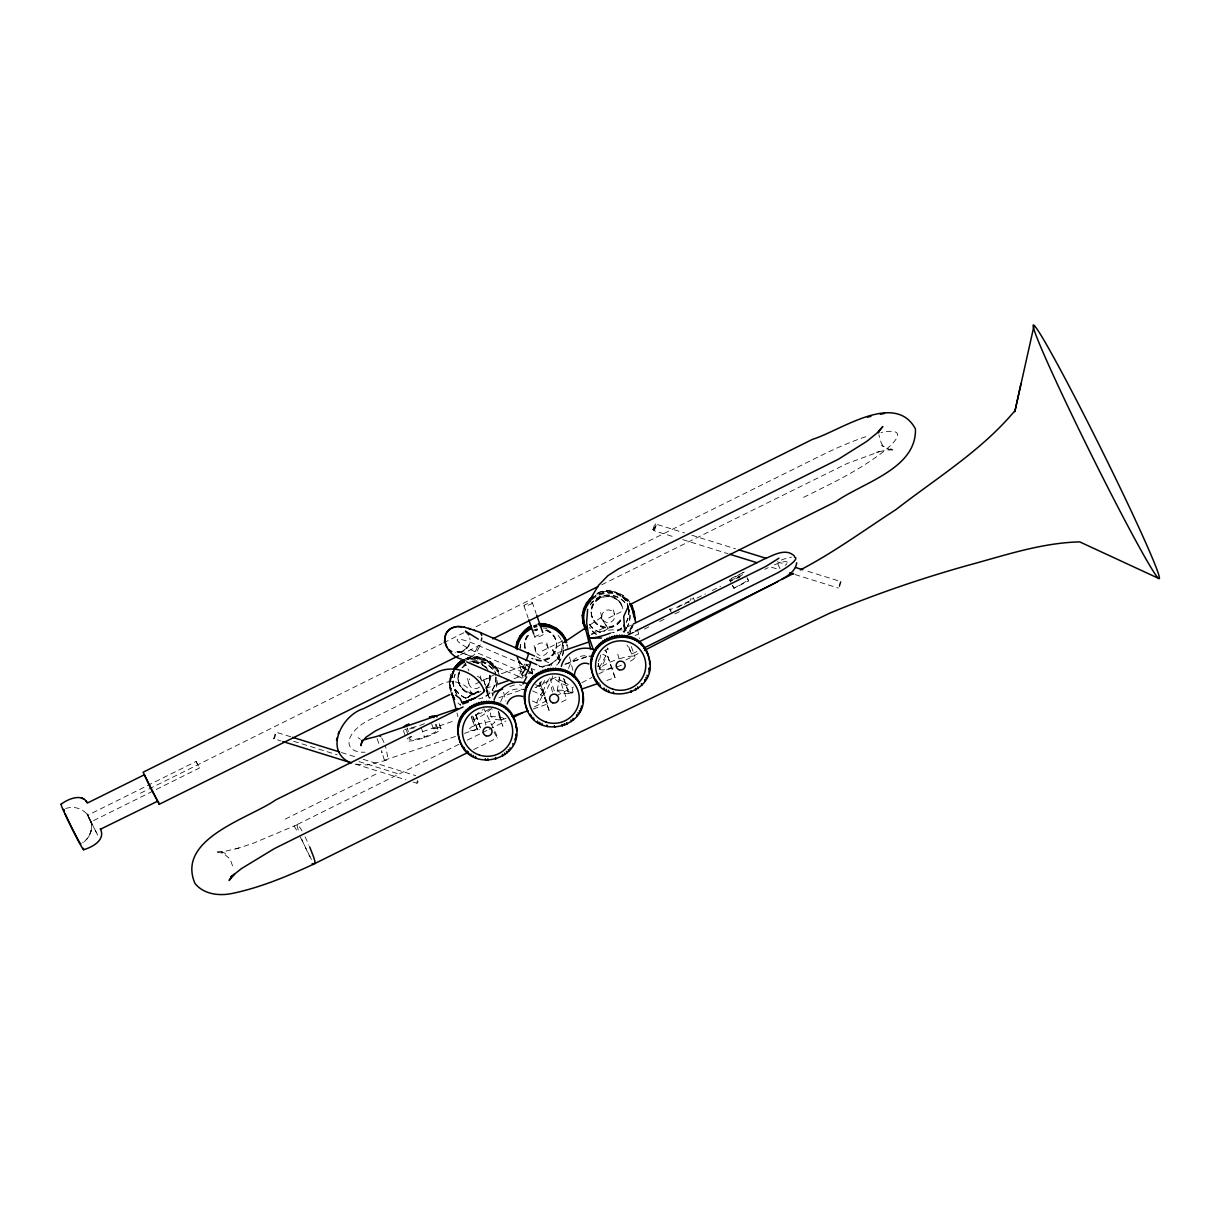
<?xml version="1.0" encoding="UTF-8"?>
<svg xmlns="http://www.w3.org/2000/svg" width="1220" height="1220" viewBox="0 0 1220 1220"><rect width="100%" height="100%" fill="white"/><g stroke="black" fill="none" stroke-linecap="round" stroke-linejoin="round"><path stroke-width="0.75" stroke-dasharray="5 3.75" d="M458.445 681.644C460.291 689.773 469.136 695.37 477.249 693.372C465.476 696.559 454.114 683.2 459.284 672.083M490.013 675.834L488.93 683.947L486.17 688.187L489.647 681.827L490.013 676.749M653.63 529.938L652.868 529.693L656.177 525.393L653.707 530.593L673.623 536.785M600.667 654.942L598.013 666.852L598.639 659.837M557.235 690.581L559.446 677.542M571.86 693.356L573.064 686.28M652.868 529.693L654.423 525.118A7.579 1.006 -72.7 0 1 655.292 523.899L684.572 532.957M655.414 525.164L655.46 523.899M90.31 820.313L91.408 822.86L90.219 820.709M89.045 818.391L87.672 815.28L196.115 761.463L198.433 765.84L199.394 768.036L90.936 821.914L89.35 819.047M90.936 821.914L90.631 821.014M91.18 830.362L88.724 836.737L84.424 841.693M196.115 761.539L199.394 768.036M636.901 651.526L631.838 654.042L628.346 646.066M490.547 716.475C523.959 717.878 482.236 726.449 492.117 709.201M449.204 680.79L449.799 688.705L449.204 680.79L452.269 671.213M449.509 681.98L450.988 675.392L454.145 669.399M656.177 525.393L654.728 529.358A7.579 1.006 -72.7 0 1 653.859 530.593L653.707 530.593M417.316 780.404L416.996 783.24A7.579 1.006 -72.7 0 0 417.865 782.005L418.551 780.449M559.797 660.859L552.538 650.077L563.503 642.65M608.139 628.513L600.942 617.61L608.139 628.513L601.902 632.692M459.742 671.29L458.049 678.305L458.644 682.392M465.491 654.057L519.872 676.978L521.458 675.026A12.764 1.449 -67 0 0 525.271 667.538L526.582 664.473M477.554 647.256L474.687 652.624M468.77 645.487L469.059 644.922C466.787 650.29 460.855 653.615 455.091 652.624M627.919 633.424L633.165 624.823L630.466 632.067L625.982 637.16M467.306 647.698L461.968 651.419L457.637 651.907M498.279 711.748L501.313 719.968L506.636 718.138M533.231 708.972L547.475 704.032L540.048 681.98M563.442 678.274L568.916 693.524L563.838 677.954M615.033 677.618L605.715 650.397L615.033 677.618L604.403 681.294M469.38 696.346C463.676 700.554 477.615 690.047 480.711 690.566M591.441 598.822C602.573 588.818 622.169 590.693 630.221 603.595M590.022 624.914L600.942 617.61M465.903 698.145L480.07 690.825M491.858 724.939L494.923 722.042L490.196 721.447L480.451 723.506L471.393 727.029L468.327 729.941L473.055 730.536L479.323 729.408M489.937 708.85L485.011 711.443A13.557 2.516 -18.3 0 1 474.87 714.92M469.517 695.766L478.286 691.45M469.624 695.705L472.536 694.134M556.442 695.796L573.385 687.058M581.848 682.682L592.005 677.436M598.791 673.943L614.026 666.074M625.89 659.944L639.448 652.959M140.392 793.244L147.208 789.859M148.916 789.02L442.006 643.596M443.714 642.757L464.149 632.616M476.075 626.699L820.526 455.792A81.862 14.838 -26.8 0 1 868.503 435.86M460.352 654.896L482.495 643.901M601.719 584.746L846.939 463.615L879.361 451.659L875.914 452.422L891.256 449.036L887.108 449.966L894.519 449.89L889.868 449.57L881.724 445.361L884.439 447.389L881.45 443.745L878.888 434.808M803.644 497.318L827.922 485.27A81.862 14.838 -26.8 0 0 891.302 444.72A81.862 14.838 -26.8 0 0 880.977 432.52M475.617 684.024L480.436 681.629M482.037 680.836L496.509 673.654M542.168 651.007L563.061 640.637M608.704 617.991L621.559 611.601M626.089 627.614L631.99 624.686M731.146 578.524L744.261 572.012L745.283 574.01M747.341 578.097L748.577 580.933L733.83 588.254L729.697 580.049L744.261 572.012M730.368 580.75L743.499 574.239M696.955 598.09L705.389 593.911M712.129 590.556L720.562 586.378M740.357 576.45L730.521 581.33L729.697 580.049M628.559 634.583L633.607 632.067M634.263 632.189L629.84 634.385L628.757 632.295M644.419 629.078L649.513 626.546M659.684 621.499L664.778 618.967M674.95 613.919L680.043 611.403M764.833 569.328L768.219 567.651M635.117 635.605L638.075 634.141M733.83 588.254L748.394 580.186M536.007 687.104L556.259 677.054M285.236 819.123L378.032 773.083M458.903 744.322L294.035 826.123A21.441 0.869 63.6 0 1 297.878 832.543M467.306 740.159L480.756 733.479M482.434 732.656L487.481 730.155M489.159 729.316L505.964 720.974M534.543 706.792L547.978 700.127M473.634 749.583L497.47 737.764M297.253 824.689L253.119 843.31L235.124 849.166L238.739 848.083L225.06 851.27L215.543 851.941L225.883 853.603L221.659 851.911L230.061 858.941L233.752 869.235M591.502 634.4L598.334 632.158A17.995 3.325 -8.8 0 1 612.089 629.84L622.749 629.932M629.916 602.405C623.161 591.624 608.002 588.299 596.809 593.835L597.098 595.024M533.491 625.753L536.708 624.64M533.78 626.928L537.013 625.829M738.298 577.975L739.122 578.021M560.087 660.081L557.662 652.715L562.984 650.885M485.453 685.625L483.593 679.875L494.237 676.2M501.328 673.76L529.709 663.985M485.728 688.4L496.372 684.74M514.108 678.625L526.537 674.34M528.306 673.73L531.859 672.51L532.271 673.562M565.455 663.878L590.297 655.308M604.479 650.428L608.033 649.208L607.591 647.698M564.921 664.458L589.748 655.887M486.551 688.782L487.832 692.243L493.154 690.413M509.731 686.631L515.038 684.786M498.843 697.733L523.685 689.163M422.638 731.68L455.639 720.303M436.516 727.684A18.071 3.34 -19.2 0 1 436.15 732.64A18.071 3.34 -19.2 0 1 412.772 740.708A18.071 3.34 -19.2 0 1 410.179 736.773L413.092 735.767A15.021 2.776 -19.2 0 0 414.175 739.534A15.021 2.776 -19.2 0 0 434.198 732.64A15.021 2.776 -19.2 0 0 433.359 728.782L436.516 727.684L435.357 724.375M568.916 693.524L574.239 691.679M384.346 760.243L455.563 736.438M464.423 733.372L480.39 727.867L475.632 713.41M464.24 659.547C477.035 653.401 494.359 659.41 499.361 672.921C493.399 660.279 477.096 654.759 464.546 660.721M561.612 702.034L566.766 699.411L558.897 676.764M65.697 808.57C73.291 805.718 82.457 808.311 87.413 814.746M459.574 652.014C466.62 650.611 471.042 644.633 469.822 638.029M472.948 662.353L480.253 663.36L486.841 668.301M841.022 581.635L840.854 581.62A7.579 1.006 -72.7 0 0 839.985 582.855L838.659 588.086A7.579 1.006 -72.7 0 0 839.528 586.866L841.022 581.635L804.636 570.304M290.756 736.758L276.101 732.244A7.579 1.006 -72.7 0 0 275.232 733.479L273.738 738.71L280.981 740.967M273.738 738.71L273.905 738.71A7.579 1.006 -72.7 0 0 274.774 737.49L276.269 732.259M459.955 651.983L456.875 651.77L466.574 654.454M473.939 662.201L481.991 664.183L487.298 669.078M356.072 764.193L367.159 764.94L387.197 760.06L387.762 757.559L386.313 749.37A13.191 2.806 72.3 0 0 385.337 746.167M470.524 656.04L473.055 655.811L476.242 652.502A12.764 4.422 -68.5 0 0 480.421 643.916M459.299 652.182L462.593 653.081M691.847 535.214L735.507 548.802M777.353 561.825L784.628 564.082M682.682 539.606L727.974 553.697M771.467 567.224L776.896 568.916M795.013 574.559L838.491 588.086M341.463 752.542L355.965 757.056M363.209 759.313L415.73 775.645M293.654 741.287L337.238 754.845M359.031 761.631L398.986 774.059M355.249 764.071L405.97 779.854M413.214 782.096L416.828 783.225M543.098 690.932C524.554 719.998 556.183 687.577 535.153 687.302M522.8 664.442L475.556 644.358A24.354 3.553 24.7 0 0 457.164 640.164A24.354 3.553 24.7 0 0 477.752 653.066L523.243 672.403M525.271 667.538L523.38 666.745A12.78 1.525 -64.6 0 0 524.813 663.726M519.598 684.71L521.58 685.548M532.378 700.936L537.349 703.208M536.251 656.787L550.952 663.771M538.554 665.464L543.464 667.797M517.524 675.971L522.419 678.305M535.488 684.511L540.399 686.845M532.652 690.916L542.458 695.568M602.665 654.24L605.989 655.948M358.146 737.703L360.418 739.335M552.584 649.955L559.644 660.249M525.118 670.359L518.454 661.438L524.813 669.17M458.064 703.025L460.58 705.282L460.275 704.092M631.838 654.042L626.988 645.06M87.672 815.28L88.343 816.394M780.037 568.566L777.857 564.265M486.978 693.905L490.15 698.541A21.838 21.457 -14.1 0 0 492.575 695.629M381.311 751.886L382.104 752.679L381.829 751.124A353.861 70.806 -20.2 0 0 381.601 750.513M494.085 732.29L495.778 735.294A21.03 0.839 63.6 0 0 496.616 735.065L483.913 708.744M311.558 859.52L309.529 855.891A21.655 2.15 65.9 0 1 302.651 841.388L301.294 838.094M381.784 738.069L382.988 740.311A13.191 2.806 72.3 0 1 384.193 743.071M88.724 817.11L86.94 813.801L88.633 817.553M89.807 819.947L90.28 820.801M88.374 816.302L89.136 817.934M746.93 577.655L748.577 580.933M732.595 585.417L733.647 587.506M694.744 600.85L693.189 597.785A13.069 2.364 -26.8 0 1 690.184 601.155M669.795 609.39L671.336 612.455M622.825 608.75A15.967 15.677 -14.1 0 0 600.118 597.968L597.571 592.935A21.701 21.319 -14.1 0 1 628.452 607.591M464.012 661.072L468.983 670.909M91.424 822.783L97.768 835.334L90.981 821.716A19.383 19.047 -14.1 0 1 82.701 842.669M88.938 817.415L89.578 818.788M88.816 818.071L89.472 819.26M89.456 818.544L90.6 820.831M89.914 819.459L90.356 820.419M608.033 649.208L607.606 648.155M557.662 652.715L560.59 660.935M483.593 679.875L486.002 687.241M480.39 727.867L475.708 714.874M547.429 704.077L539.743 682.239M493.017 695.385L491.98 692.731L492.773 695.568M377.102 738.634L379.862 746.411M486.536 690.52L489.174 698.663M532.667 672.891L531.569 669.734M471.393 717.39L474.488 725.9L471.332 716.125M498.66 714.615L502.884 726.281L499.041 714.295M473.192 716.811L477.95 731.1L472.582 716.064M631.335 646.569L635.056 657.26M598.105 663.421L599.966 668.758M532.438 602.893A4.499 0.839 -19.2 0 1 526.232 605.791A4.499 0.839 -19.2 0 1 525.881 604.388A4.499 0.839 -19.2 0 1 532.438 602.893L536.068 613.34M549.793 677.954L554.642 691.892M523.929 605.821L528.184 618.006M533.628 633.683L534.848 637.16M516.243 655.094L518.744 662.628M439.23 723.658L440.969 728.63M436.165 724.314L437.904 729.285M431.621 723.795L433.359 728.782M421.144 727.364L424.682 737.551M407.282 728.462L408.441 731.786M406.031 729.118L408.349 735.751M403.408 730.429L405.711 737.063M531.539 668.987L532.637 672.189M485.972 686.494L487.832 692.243M488.122 695.034L489.144 698.069M487.588 694.165L486.566 691.13M498.629 711.458L501.359 719.922M382.973 755.546L384.62 760.883M449.509 687.531L451.354 693.524M532.286 674.019L531.859 672.616M637.48 629.444L639.783 638.639M628.025 599.63L628.315 600.819M622.886 595.253L623.176 596.443M630.16 630.877L630.466 632.067M616.756 592.356L617.061 593.53M610.061 591.105L610.366 592.295M613.385 609.924L614.651 614.971A6.512 6.39 -14.1 0 1 606.203 622.368A6.512 6.39 -14.1 0 1 603.991 611.51A6.512 6.39 -14.1 0 1 614.651 614.971M603.259 591.608L603.564 592.798M617.793 654.133L619.013 659.029M600.636 612.547L601.902 617.595M567.483 644.541L568.124 650.748M566.476 644.739L566.782 645.929M569.557 656.955L573.247 671.656M546.834 642.94L548.1 647.988M551.242 687.15L553.285 695.308M534.086 645.563L535.366 650.611M522.251 666.974L522.541 668.163M517.539 656.086L523.105 678.198M503.586 692.289L505.812 701.18M495.396 666.089L495.686 667.279M490.349 661.575L490.654 662.765M484.279 658.51L484.584 659.7M477.599 657.107L477.904 658.297M480.283 675.956L481.549 681.004M470.767 657.458L471.072 658.647M484.691 720.166L486.734 728.325M467.55 678.579L468.815 683.627M450.683 674.202L450.988 675.392M450.653 687.76L450.988 689.102A25.132 24.705 -14.1 0 1 454.709 670.497M456.997 712.983L457.912 716.659M300.089 836.706A21.441 0.869 63.6 0 1 311.237 859.673M302.072 831.018A21.64 2.15 65.9 0 0 300.73 828.685L297.878 824.735A21.03 2.089 65.9 0 0 298.976 832.055M305.046 836.783A21.64 2.15 65.9 0 1 308.919 845.14M532.606 673.943A25.132 24.705 -14.1 0 1 528.245 671.701M525.637 669.765A25.132 24.705 -14.1 0 1 519.659 662.17M534.04 627.675A25.132 24.705 -14.1 0 1 537.212 626.805M632.509 625.692A25.132 24.705 -14.1 0 1 629.611 631.518M592.112 599.569A25.132 24.705 -14.1 0 1 627.553 601.49M470.661 659.822A25.132 24.705 -14.1 0 1 498.111 672.861M527.955 670.512A25.132 24.705 -14.1 0 1 519.369 660.981M536.907 625.616A25.132 24.705 -14.1 0 0 533.75 626.485A25.132 24.705 -14.1 0 1 536.876 625.463M632.204 624.503A25.132 24.705 -14.1 0 1 627.324 632.905M591.822 598.38A25.132 24.705 -14.1 0 1 629.261 602.848M451.553 691.023A25.132 24.705 -14.1 0 1 453.55 670.695A25.132 24.705 -14.1 0 0 451.507 690.871M467.199 659.501A25.132 24.705 -14.1 0 1 497.821 671.671M467.153 659.349A25.132 24.705 -14.1 0 1 499.529 676.048M496.906 685.335A21.838 21.457 -14.1 0 0 496.906 679.723L496.814 679.342A21.838 21.457 -14.1 0 1 495.991 688.629M456.875 694.378A21.838 21.457 -14.1 0 1 455.121 674.614M472.445 661.408A21.838 21.457 -14.1 0 1 492.59 669.475M495.335 690.383A21.838 21.457 -14.1 0 1 489.906 698.053M456.783 694.012A21.838 21.457 -14.1 0 1 455.029 674.248M472.353 661.042A21.838 21.457 -14.1 0 1 492.499 669.109M532.271 672.616A25.132 24.705 -14.1 0 1 527.909 670.375M526.582 669.444A25.132 24.705 -14.1 0 1 519.323 660.828M563.487 648.994A21.701 21.319 -14.1 0 0 563.076 645.288L562.984 644.922A21.701 21.319 -14.1 0 1 563.396 648.613M563.457 650.839A21.701 21.319 -14.1 0 1 562.359 656.314M559.873 661.347A21.701 21.319 -14.1 0 1 556.152 665.571M534.894 669.948A21.701 21.319 -14.1 0 1 531.432 668.484M529.816 667.538A21.701 21.319 -14.1 0 1 525.561 663.909M520.193 648.491A21.701 21.319 -14.1 0 1 520.757 644.8M558.089 635.437A21.701 21.319 -14.1 0 1 562.618 643.489M563.365 650.473A21.701 21.319 -14.1 0 1 556.061 665.205M529.724 667.172A21.701 21.319 -14.1 0 1 525.469 663.543M520.101 648.125A21.701 21.319 -14.1 0 1 520.665 644.434M543.113 627.995A21.701 21.319 -14.1 0 1 546.85 628.513M627.797 607.011A21.701 21.319 -14.1 0 1 627.4 626.729M626.424 628.33A21.701 21.319 -14.1 0 1 622.703 632.555M596.366 634.522A21.701 21.319 -14.1 0 1 589.855 627.904M590.327 604.983A21.701 21.319 -14.1 0 1 626.882 605.394M627.705 606.645A21.701 21.319 -14.1 0 1 627.309 626.363M626.333 627.949A21.701 21.319 -14.1 0 1 622.596 632.173M596.275 634.141A21.701 21.319 -14.1 0 1 589.763 627.537M590.236 604.601A21.701 21.319 -14.1 0 1 626.79 605.029M535.915 652.182A6.512 6.39 -14.1 0 1 541.573 642.909A6.512 6.39 -14.1 0 1 547.688 651.816A6.512 6.39 -14.1 0 1 536.861 653.569M479.475 687.089A6.512 6.39 -14.1 0 1 469.776 678.823M477.264 676.231A6.512 6.39 -14.1 0 1 481.015 679.433M500.612 702.064A18.514 18.193 -14.1 0 1 524.829 690.047M568.55 668.377A16.958 16.668 -14.1 0 1 591.532 656.97M539.377 666.669A21.701 21.319 -14.1 0 0 561.993 640.988L561.901 640.622A21.701 21.319 -14.1 0 1 539.27 666.303M545.843 630.45A15.967 15.677 -14.1 0 1 555.054 652.166A15.967 15.677 -14.1 0 1 531.92 658.51M525.118 648.582A15.967 15.677 -14.1 0 1 530.212 633.668M534.939 630.801A15.967 15.677 -14.1 0 1 537.608 629.993M628.834 609.802A21.701 21.319 -14.1 0 1 626.317 622.429M621.62 628.254A21.701 21.319 -14.1 0 1 613.401 632.768M600.362 632.631A21.701 21.319 -14.1 0 1 588.787 623.603M597.663 593.301A21.701 21.319 -14.1 0 1 628.544 607.972M620.568 620.934A15.967 15.677 -14.1 0 1 595.329 622.825A15.967 15.677 -14.1 0 1 600.209 598.334A15.967 15.677 -14.1 0 1 622.917 609.131M489.983 675.346A16.073 15.799 -14.1 0 1 486.597 688.324M474.366 694.195A16.073 15.799 -14.1 0 1 460.214 670.741M462.731 667.416A16.073 15.799 -14.1 0 1 466.025 664.839M474.031 662.582A16.073 15.799 -14.1 0 1 484.401 666.089M485.438 667.005A16.073 15.799 -14.1 0 1 488.015 670.222M489.83 675.087A16.073 15.784 -14.1 0 1 485.377 688.232M480.848 691.466A16.073 15.784 -14.1 0 1 458.613 672.632M463.478 665.357A16.073 15.784 -14.1 0 1 465.75 663.726M469.608 662.079A16.073 15.784 -14.1 0 1 486.978 667.965M546.85 629.81A15.967 15.677 -14.1 0 1 554.459 651.663A15.967 15.677 -14.1 0 1 531.63 657.397M524.829 647.469A15.967 15.677 -14.1 0 1 527.192 635.666M533.384 630.237A15.967 15.677 -14.1 0 1 537.318 628.88M620.294 619.821A15.967 15.677 -14.1 0 1 595.04 621.712A15.967 15.677 -14.1 0 1 599.935 597.221A15.967 15.677 -14.1 0 1 622.642 608.017M495.991 677.283A21.838 21.457 -14.1 0 1 482.541 698.175M465.842 698.297A21.838 21.457 -14.1 0 1 454.038 670.314M465.857 658.602A21.838 21.457 -14.1 0 1 495.823 675.422M495.899 676.902A21.838 21.457 -14.1 0 1 478.804 698.953M465.75 697.932A21.838 21.457 -14.1 0 1 453.306 671.701M467.55 657.58A21.838 21.457 -14.1 0 1 495.732 675.041M545.752 630.084A15.967 15.677 -14.1 0 1 554.963 651.8A15.967 15.677 -14.1 0 1 531.813 658.144M525.012 648.216A15.967 15.677 -14.1 0 1 530.12 633.302M534.833 630.42A15.967 15.677 -14.1 0 1 537.517 629.627M628.742 609.436A21.701 21.319 -14.1 0 1 626.226 622.047M621.529 627.873A21.701 21.319 -14.1 0 1 611.464 632.86M600.27 632.25A21.701 21.319 -14.1 0 1 588.68 623.237M620.477 620.568A15.967 15.677 -14.1 0 1 595.238 622.444A15.967 15.677 -14.1 0 1 600.118 597.968M472.536 694.958A22.829 22.433 -14.1 0 0 441.487 684.054L369.568 719.754A30.5 15.509 -25 0 0 349.103 741.043A30.5 15.509 -25 0 0 365.07 752.221M491.675 708.454A12.871 2.242 -34.4 0 1 474.061 719.358A12.871 2.242 -34.4 0 1 483.12 709.552M414.297 727.867A18.071 3.34 -19.2 0 1 404.72 729.392M424.423 723.719A15.021 2.776 -19.2 0 1 406.824 728.111M549.244 665.662A12.78 1.525 -64.6 0 1 550.83 666.638M544.776 680.455A12.78 1.525 -64.6 0 1 540.17 686.829A12.78 1.525 -64.6 0 1 542.366 678.976M519.949 674.08A12.764 1.449 -67 0 1 522.8 666.013M552.858 675.88A12.78 1.525 -64.6 0 1 545.66 691.481A12.78 1.525 -64.6 0 1 542.488 693.448A12.78 1.525 -64.6 0 1 549.122 678.183M523.334 673.104A12.78 1.525 -64.6 0 1 526.262 667.325M591.441 634.019A18.559 3.431 -19.2 0 1 606.935 627.126M619.607 658.708A18.559 3.431 -19.2 0 1 634.613 656.467A18.559 3.431 -19.2 0 1 627.111 662.841M621.499 665.205A18.559 3.431 -19.2 0 1 600.042 669.216A18.559 3.431 -19.2 0 1 618.082 659.196M624.869 631.365A18.819 3.477 -8.8 0 1 624.091 632.372M90.981 821.716A19.184 19.154 11.5 0 1 89.807 834.495M786.824 563.564A20.191 3.66 -26.8 0 1 785.238 565.333M774.456 564.799A20.191 3.66 -26.8 0 1 787.205 562.313M781.288 560.041A29.753 5.398 -26.8 0 1 791.521 557.159M543.251 634.491A4.499 0.839 -19.2 0 1 538.188 636.855A4.499 0.839 -19.2 0 1 534.939 636.901A4.499 0.839 -19.2 0 1 539.987 634.537M737.307 577.883A1.647 1.617 -14.1 0 1 739.595 577.411A1.647 1.617 -14.1 0 0 737.292 577.807M671.656 609.802A13.069 2.364 -26.8 0 1 670.039 608.582M676.673 607.514A13.069 2.364 -26.8 0 1 682.453 604.296M685.503 602.878A13.069 2.364 -26.8 0 1 688.385 601.704M677.954 607.285A10.721 1.937 -26.8 0 1 685.213 603.488M687.562 602.558A10.721 1.937 -26.8 0 1 689.59 601.887M690.672 598.501A10.721 1.937 -26.8 0 1 689.971 600.499M688.507 601.673A10.721 1.937 -26.8 0 1 684.298 604.312M672.312 608.673A10.721 1.937 -26.8 0 1 671.9 608.322M599.554 667.203L599.233 668.316A8.113 1.006 -63 0 0 599.63 669.139L601.795 666.15A7.198 0.884 -63 0 0 604.434 661.103L606.02 656.939A8.113 1.006 -63 0 0 605.623 656.116L599.554 667.203M462.639 667.05L462.029 667.843L465.14 665.083L462.639 667.05M549.061 710.345L539.636 683.2L549.061 710.345M558.699 690.184L557.738 690.322A8.113 1.388 9.6 0 0 557.723 691.359L561.703 692.746A7.198 1.22 9.6 0 0 567.361 693.677L571.356 693.616A8.113 1.388 9.6 0 0 571.372 692.579L567.391 691.191A7.198 1.22 9.6 0 0 561.734 690.261L558.699 690.184M563.365 681.736L561.535 680.851A7.808 1.113 26.4 0 0 556.534 680.333A7.808 1.113 26.4 0 0 568.352 686.052A7.808 1.113 26.4 0 0 563.365 681.736"/><path stroke-width="1.5" d="M458.903 737.49C448.502 700.859 507.459 686.052 515.602 723.262M458.095 733.388L458.507 735.019C453.291 702.842 504.18 690.062 514.779 720.883L514.367 719.251M515.801 724.055C526.201 760.685 467.26 775.493 459.101 738.298M525.454 704.474C515.053 667.843 574.01 653.035 582.154 690.23M524.646 700.371L525.058 702.003C519.842 669.826 570.731 657.031 581.33 687.866L580.918 686.235M525.652 705.282C534.024 742.522 592.447 727.654 582.352 691.038M583.007 702.659L583.16 695.141L581.742 688.598M592.615 673.897C578.981 636.566 639.89 618.464 648.704 657.214M592.005 671.457C583.663 638.395 636.764 622.658 647.881 654.85L647.469 653.218M648.293 655.582C661.911 692.914 601.003 711.016 592.203 672.266M587.643 609.344L586.606 622.52L588.772 636.535M574.559 677.451C573.4 669.597 580.476 660.432 588.741 663.939M1034.072 325.511L1014.811 411.719L1020.911 383.904M515.785 648.399C516.533 639.28 522.145 631.045 530.258 626.866L530.563 628.041C523.075 632.021 517.311 639.402 516.411 647.942M582.337 615.383L583.648 608.78L586.652 602.726L591.136 597.632L591.441 598.822C584.685 604.922 581.421 614.3 583.084 623.267L582.337 615.383L582.626 616.573M796.721 562.801C795.089 573.827 782.782 578.311 774.364 583.328L643.641 648.186M350.369 762.729C323.635 750.879 341.798 715.164 363.56 708.637L436.653 672.372C454.053 663.832 477.661 672.388 484.233 690.901M336.506 740.25L337.254 737.566M338.199 734.165L338.87 731.741M361.593 742.904L360.83 745.588L362.37 740.098L361.684 742.507L365.878 737.307L375.562 730.856L449.89 694.561M878.644 432.902L879.483 430.126M445.544 634.842L444.476 641.293L446.81 647.439M561.337 666.364C564.677 652.471 581.269 644.343 594.338 649.986M494.07 700.112C497.928 686.616 513.879 678.595 526.994 683.612M507.154 704.001C508.923 697.718 516.274 694.241 522.648 696.483M526.735 676.841L523.014 683.978M445.712 634.629C448.03 628.33 455.243 625.616 461.511 626.683M591.7 596.732L598.562 585.325L607.865 575.733L618.25 569.023L838.277 459.299L866.84 441.32L876.89 433.161L882.822 426.527L879.971 430.096M627.812 607.484L623.71 616.496L624.625 629.825M232.105 876.036L229.101 880.459L234.484 874.115L230.733 877.165L241.407 868.625L274.393 848.601L468.526 752.13M1015.07 410.5C981.856 450.5 936.685 477.935 895.998 509.563C864.355 530.029 833.855 552.462 800.366 569.908M779 558.18L765.733 566.507L635.3 631.228M458.476 663.207L453.855 668.209L454.145 669.399L458.766 664.397L464.546 660.721L464.24 659.547L458.476 663.207L458.766 664.397M563.503 642.65L586.896 627.004M631.289 603.885L836.157 501.466C862.494 482.662 916.799 468.876 915.427 428.891C894.916 390.751 839.711 431.087 812.596 439.322L143.091 772.229L159.21 804.3L458.644 655.735M475.22 697.901L463.036 702.72L473.787 698.694A12.902 2.333 -28.1 0 0 483.974 690.047M463.264 659.669L460.825 661.072A21.838 21.457 -14.1 0 0 453.947 669.948M644.526 650.336L778.345 581.269M781.73 579.515L793.595 573.4M100.314 828.731C106.049 839.772 92.4 847.244 83.677 849.684A25.437 1.022 63.6 0 1 75.274 835.09L72.331 829.295A25.437 1.022 63.6 0 1 61.381 805.703L61 804.346C67.756 798.902 82.685 792.817 87.306 803.08L144.478 774.715M492.712 638.838L598.318 586.439M463.082 706.944L275.659 799.939C250.024 818.147 175.878 838.43 194.925 883.371C203.344 894.046 218.334 896.059 230.976 893.696C259.524 887.946 286.578 876.601 312.915 864.492L568.55 737.658L830.088 613.019C874.496 594.491 920.124 578.798 966.453 565.76C1003.679 555.756 1040.858 542.824 1079.73 541.893L1158.512 578.356A141.352 5.673 63.6 0 0 1073.89 395.234A141.352 5.673 63.6 0 0 1056.474 382.211A141.352 5.673 63.6 0 0 1158.512 578.356M633.47 623.954L764.193 559.096C773.099 555.405 785.878 547.475 794.388 556.061M639.905 641.415L777.323 573.034A29.753 5.398 -26.8 0 0 794.51 557.128M512.69 717.634L522.77 712.632M473.695 698.74L462.258 702.796L462.944 703.925L468.175 702.049M564.753 650.275L587.811 642.33M498.141 684.13L508.786 680.455M493.764 692.121L502.625 689.071M366.183 739.274L364.551 739.503L376.279 736.59L457.866 708.469M581.33 689.239L599.081 683.124M511.958 716.308L527.909 710.803M880.398 414.312L884.546 413.382M867.466 417.149L870.912 416.371M456.341 626.683C436.318 630.343 445.757 655.75 461.282 659.029M538.416 624.503C550.525 622.444 563.792 630.435 566.675 642.559M540.414 625.57C550.616 624.365 560.834 630.42 565.577 639.387L565.272 638.197M601.551 638.045L590.892 637.968A18.819 3.477 -8.8 0 1 589.55 635.513A18.559 3.431 -19.2 0 0 610.336 633.149M457.637 626.577L464.713 627.217M464.042 627.095L475.373 630.618M468.511 628.33L470.6 628.971M739.137 549.93L766.434 558.424M795.531 567.483L802.821 569.74M729.789 554.261L756.964 562.71M789.584 572.866L793.198 573.995M292.571 737.322L339.663 751.977M282.796 741.531L351.619 762.942M474.305 630.206L480.588 632.677L481.763 635.574M480.07 632.494L534.619 656.009M483.013 641.445L536.922 664.702M525.195 676.2L525.225 676.2A12.78 1.525 -64.6 0 0 529.785 661.972M514.352 682.483L466.635 661.865M83.982 799.13L81.206 797.773M478.362 639.204L465.415 631.091L468.831 634.888M455.533 695.095L460.001 698.511L462.151 702.537M449.082 649.879L451.903 651.648M379.71 735.69L380.655 736.483M595.695 680.745L595.284 679.098L598.715 684.755M630.221 603.595L632.128 606.37L631.823 605.181L634.324 612.714L634.781 619.409L634.034 611.525L634.324 612.714M86.025 800.915L86.818 802.104M452.483 695.339L454.313 698.175M454.618 699.365L451.568 693.936M151.082 789.264L157.715 801.159L100.452 829.219M150.517 788.12L144.707 775.508M309.651 846.832L313.311 856.165A21.03 2.089 65.9 0 1 314.424 863.486M158.447 801.921L159.21 804.3M623.908 625.189L625.768 630.542M588.803 636.703L593.149 649.177M582.794 622.078L585.295 629.596M536.678 615.078L542.732 632.494M528.779 619.745L533.628 633.683M83.295 848.327L83.677 849.684M649.711 662.125L648.903 658.022M646.432 650.931L646.844 652.563M649.467 662.994L649.879 664.625M645.212 648.735L645.609 650.367M643.779 646.661L644.191 648.293M649.558 669.643L649.147 668.011L649.055 672.113M642.178 644.724L642.589 646.356M633.332 612.913L635.635 622.093M640.424 642.925L640.82 644.557M638.502 641.293L638.914 642.925M647.027 675.239L647.439 676.871M636.443 639.829L636.84 641.461M645.899 677.512L646.31 679.143M634.247 638.548L634.659 640.18M644.587 679.662L644.999 681.294M631.96 637.465L632.372 639.097M629.581 636.581L629.993 638.212M641.4 683.612L641.812 685.243M627.141 635.894L627.553 637.526M624.64 635.437L625.052 637.069M637.572 686.951L637.984 688.583M622.093 635.178L622.505 636.809M635.452 688.37L635.864 690.001M619.546 635.162L619.958 636.794M617 635.346L617.411 636.977M630.892 690.642L631.304 692.274M614.483 635.757L614.895 637.389M612.013 636.367L612.425 638.014M609.603 637.206L610.015 638.838M607.27 638.243L607.682 639.875M605.029 639.478L605.44 641.11M602.909 640.881L603.32 642.513M600.926 642.482L601.338 644.114M613.355 691.953L613.767 693.585M599.096 644.236L599.508 645.868M586.652 602.726L586.957 603.915M597.419 646.142L597.83 647.774M608.521 690.383L608.933 692.014M595.909 648.186L596.321 649.818M606.233 689.3L606.645 690.932M594.597 650.336L595.009 651.968M604.053 688.019L604.464 689.651M583.648 608.78L583.953 609.97M593.469 652.608L593.881 654.24M592.554 654.957L592.966 656.589M600.072 684.908L600.484 686.555M584.09 623.054L590.556 648.781M591.837 657.366L592.249 658.998M591.349 659.837L591.761 661.469M596.702 681.172L597.114 682.803M591.075 662.338L591.486 663.97M591.029 664.839L591.441 666.471M594.46 678.549L593.027 674.63L593.438 676.261M591.197 667.355L591.608 668.987M582.748 693.509L583.16 695.141M579.881 683.947L580.293 685.579M582.916 696.01L583.328 697.657M578.661 681.751L579.073 683.383M582.87 698.526L583.282 700.158M577.243 679.677L577.639 681.324M575.642 677.74L576.053 679.372M573.873 675.941L574.284 677.573M581.391 705.907L581.803 707.539M561.474 632.661L561.779 633.836M571.951 674.309L572.363 675.941M580.476 708.256L580.888 709.887M569.892 672.845L570.304 674.477M579.347 710.528L579.759 712.16M567.712 671.564L568.124 673.196M578.036 712.678L578.448 714.31M556.335 628.285L556.64 629.459M565.424 670.481L565.821 672.113M576.526 714.722L576.938 716.353M563.045 669.597L563.442 671.229M550.22 625.372L550.51 626.562M560.59 668.911L561.002 670.542M573.019 718.382L573.43 720.013M558.089 668.453L558.501 670.085M571.036 719.968L571.433 721.615M555.558 668.209L555.969 669.841M543.525 624.121L543.815 625.311M552.995 668.179L553.407 669.811M566.675 722.621L567.087 724.253M550.464 668.362L550.876 669.993M564.341 723.658L564.753 725.29M547.933 668.774L548.344 670.405M561.932 724.482L562.344 726.113M545.462 669.399L545.874 671.03M543.053 670.222L543.464 671.854M540.719 671.259L541.131 672.891M554.399 725.702L554.81 727.333M538.493 672.495L538.889 674.126M536.373 673.913L536.785 675.544M524.6 630.649L524.89 631.838M534.375 675.499L534.787 677.13M546.804 724.97L547.216 726.601M532.545 677.252L532.957 678.884M520.101 635.742L520.406 636.932M530.868 679.159L531.279 680.79M541.985 723.399L542.397 725.031M529.358 681.202L529.77 682.834M539.697 722.316L540.094 723.948M528.046 683.352L528.458 684.984M537.501 721.035L537.913 722.667M517.097 641.796L517.402 642.986M526.918 685.625L527.33 687.256M526.003 687.973L526.415 689.605M533.521 717.939L533.933 719.571M525.286 690.383L525.698 692.014M532.179 717.772L530.166 714.203L530.578 715.835M524.798 692.853L525.21 694.485M524.524 695.354L524.936 696.986M524.478 697.87L524.89 699.502M527.924 711.565L526.476 707.646L526.887 709.278M525.042 702.842L526.064 706.914M515.191 721.615L516.212 725.687M516.609 728.172L516.197 726.525L516.777 730.673M513.346 716.963L513.757 718.595M512.11 714.783L512.522 716.414M510.692 712.709L511.104 714.341M516.457 735.675L516.045 734.043L515.968 738.146M509.091 710.757L509.502 712.388M507.322 708.972L507.733 710.604M514.855 738.923L515.252 740.555M505.4 707.325L505.812 708.957M503.341 705.861L503.753 707.493M512.812 743.544L513.208 745.176M501.161 704.58L501.572 706.212M498.873 703.498L499.285 705.13M509.99 747.738L510.387 749.37M496.494 702.613L496.906 704.245M508.313 749.644L508.709 751.276M494.039 701.927L494.451 703.574M506.468 751.398L506.879 753.03M491.538 701.47L491.95 703.101M504.485 752.999L504.897 754.631M489.007 701.225L489.418 702.857M502.365 754.417L502.777 756.049M486.46 701.195L486.871 702.827M483.913 701.378L484.325 703.01M481.397 701.79L481.808 703.421M495.381 757.513L495.793 759.145M478.911 702.415L479.323 704.047M476.501 703.238L476.913 704.87M474.168 704.275L474.58 705.907M487.847 758.733L488.259 760.365M471.942 705.511L472.353 707.142M485.301 758.703L485.712 760.334M469.822 706.929L470.234 708.561M467.839 708.515L468.251 710.147M465.994 710.269L466.406 711.9M464.317 712.175L464.728 713.807M475.434 756.415L475.846 758.047M462.822 714.218L463.219 715.85M473.146 755.332L473.558 756.964M461.495 716.384L461.907 718.016M470.966 754.051L471.377 755.683M460.367 718.641L460.779 720.273M469.319 754.219L466.986 750.956L467.397 752.587M459.452 720.989L459.864 722.621M451.918 692.777L456.066 709.308M458.75 723.414L459.162 725.046M465.628 750.788L463.615 747.22L464.027 748.851M458.247 725.87L458.659 727.501M457.988 728.37L458.384 730.002M462.197 745.145L462.609 746.777M457.927 730.887L458.339 732.518M461.373 744.581L459.925 740.662L460.337 742.294M458.491 735.858L459.513 739.93M312.991 864.126A21.441 0.869 63.6 0 1 312.198 863.531M517.097 649.635A25.132 24.705 -14.1 0 1 531.005 628.941M540.475 626.348A25.132 24.705 -14.1 0 1 565.928 642.818M629.566 604.037A25.132 24.705 -14.1 0 1 633.759 616.115M586.21 629.154A25.132 24.705 -14.1 0 1 590.922 600.682M520.955 636.291A25.132 24.705 -14.1 0 1 524.082 632.509M525.271 631.396A25.132 24.705 -14.1 0 1 530.715 627.751M551.425 626.882A25.132 24.705 -14.1 0 1 555.771 629.124M584.639 624.991A25.132 24.705 -14.1 0 1 583.343 615.429M584.609 609.085A25.132 24.705 -14.1 0 1 587.506 603.275M631.594 607.102A25.132 24.705 -14.1 0 1 633.028 611.723M455.655 669.185A25.132 24.705 -14.1 0 1 464.454 661.957M517.188 645.09A25.132 24.705 -14.1 0 1 518.027 641.964M520.909 636.138A25.132 24.705 -14.1 0 1 524.036 632.356M525.225 631.243A25.132 24.705 -14.1 0 1 530.669 627.598M540.14 625.006A25.132 24.705 -14.1 0 1 543.418 624.975M551.379 626.729A25.132 24.705 -14.1 0 1 555.74 628.971M520.879 636.977A21.701 21.319 -14.1 0 1 531.112 626.317M538.34 624.183A21.701 21.319 -14.1 0 1 551.135 626.546M454.846 668.621A21.838 21.457 -14.1 0 1 460.916 661.438M520.788 636.611A21.701 21.319 -14.1 0 1 531.02 625.951M538.249 623.801A21.701 21.319 -14.1 0 1 551.043 626.18M589.153 600.301A21.701 21.319 -14.1 0 1 592.874 596.077M403.317 727.272A18.071 3.34 -19.2 0 1 406.138 725.153L409.051 724.146A15.021 2.776 -19.2 0 0 406.245 726.068M436.928 717.009A18.071 3.34 -19.2 0 0 432.475 716.064L429.303 717.162A15.021 2.776 -19.2 0 1 433.862 717.665M527.391 653.478A12.78 1.525 -64.6 0 1 526.11 660.767M481.732 637.984A12.764 4.422 -68.5 0 1 481.275 640.82M61 804.346A25.437 1.022 63.6 0 1 61.381 804.529M80.794 843.752A19.367 0.778 63.6 0 1 75.274 834.526A19.367 0.778 63.6 0 1 65.209 813.77M64.126 811.239A19.367 0.778 63.6 0 1 64.325 810.278M486.109 735.828A4.529 4.453 -14.1 0 0 491.995 730.673A4.529 4.453 -14.1 0 0 484.569 728.264A4.529 4.453 -14.1 0 0 486.109 735.828M619.211 669.795A4.529 4.453 -14.1 0 0 625.097 664.641A4.529 4.453 -14.1 0 0 617.671 662.231A4.529 4.453 -14.1 0 0 619.211 669.795M479.536 755.088A25.132 24.705 -14.1 0 0 512.187 726.525A25.132 24.705 -14.1 0 0 470.966 713.166A25.132 24.705 -14.1 0 0 479.536 755.088M546.087 722.072A25.132 24.705 -14.1 0 0 578.722 693.494A25.132 24.705 -14.1 0 0 537.517 680.15A25.132 24.705 -14.1 0 0 546.087 722.072M612.638 689.056A25.132 24.705 -14.1 0 0 645.273 660.477A25.132 24.705 -14.1 0 0 604.068 647.134A25.132 24.705 -14.1 0 0 612.638 689.056M552.66 702.812A4.529 4.453 -14.1 0 0 558.546 697.657A4.529 4.453 -14.1 0 0 551.12 695.247A4.529 4.453 -14.1 0 0 552.66 702.812"/></g></svg>
